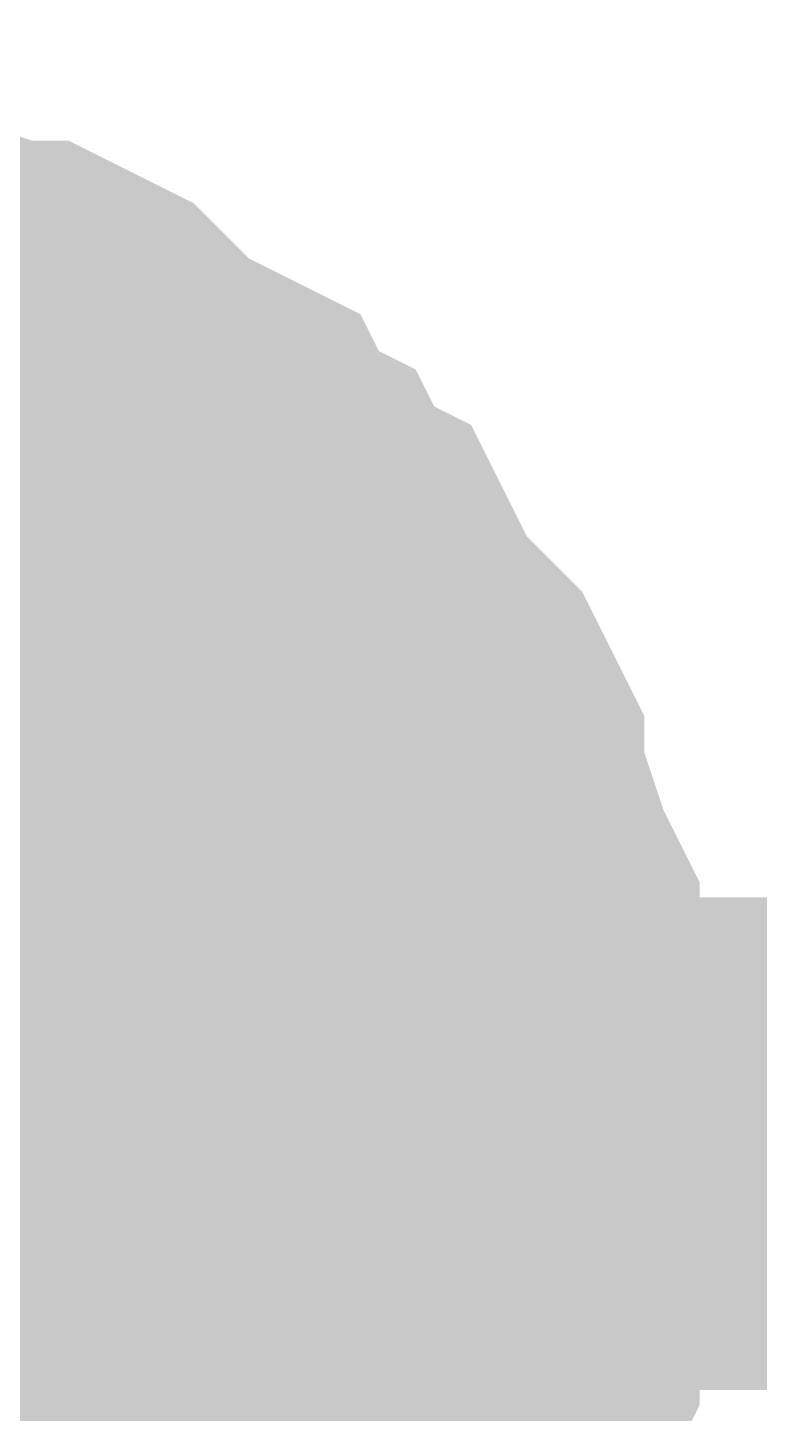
# Model space of a CAD drawing. Header units: inches. Extents: x 0 to 432, y 0 to 280.
# Drawn here: x 274.557 to 275.003, y 149.688 to 150.531 of the extents above; entities that cross this region are included whole.
import ezdxf

# ---------------------------------------------------------------- set-up
doc = ezdxf.new("R2010")
doc.units = ezdxf.units.IN
doc.layers.add('Sheet', color=255, linetype='Continuous')

msp = doc.modelspace()

# ---------------------------------------------------------------- linework, layer by layer
at = {"layer": 'Sheet'}
for points in [[(274.32238, 182.86775, 0.29972, 0.29972, 0), (274.32238, 185.40571, 0.29972, 0.29972, 0), (279.40991, 185.40571, 0.29972, 0.29972, 0), (279.40991, 149.85183, 0.29972, 0.29972, 0), (274.32238, 149.85183, 0.29972, 0.29972, 0)], [(274.40099, 150.34595, 0.29972, 0.29972, 0), (274.42346, 150.34595, 0.29972, 0.29972, 0), (274.44592, 150.34595, 0.29972, 0.29972, 0), (274.46838, 150.33472, 0.29972, 0.29972, 0), (274.50207, 150.32349, 0.29972, 0.29972, 0), (274.52453, 150.31226, 0.29972, 0.29972, 0), (274.54699, 150.31226, 0.29972, 0.29972, 0), (274.56945, 150.30103, 0.29972, 0.29972, 0), (274.58069, 150.2898, 0.29972, 0.29972, 0), (274.60315, 150.26734, 0.29972, 0.29972, 0), (274.62561, 150.25611, 0.29972, 0.29972, 0), (274.64807, 150.24488, 0.29972, 0.29972, 0), (274.6593, 150.22242, 0.29972, 0.29972, 0), (274.68176, 150.21119, 0.29972, 0.29972, 0), (274.69299, 150.18873, 0.29972, 0.29972, 0), (274.71545, 150.1775, 0.29972, 0.29972, 0), (274.72669, 150.15504, 0.29972, 0.29972, 0), (274.73792, 150.13258, 0.29972, 0.29972, 0), (274.76038, 150.11012, 0.29972, 0.29972, 0), (274.77161, 150.09889, 0.29972, 0.29972, 0), (274.78284, 150.07643, 0.29972, 0.29972, 0), (274.78284, 150.05397, 0.29972, 0.29972, 0), (274.79407, 150.03151, 0.29972, 0.29972, 0), (274.8053, 149.99782, 0.29972, 0.29972, 0), (274.81653, 149.97536, 0.29972, 0.29972, 0), (274.81653, 149.9529, 0.29972, 0.29972, 0), (274.81653, 149.93044, 0.29972, 0.29972, 0), (274.82776, 149.90798, 0.29972, 0.29972, 0), (274.82776, 149.87429, 0.29972, 0.29972, 0), (274.82776, 149.85183, 0.29972, 0.29972, 0)], [(274.40099, 150.34595, 0.29972, 0.29972, 0), (274.42346, 150.34595, 0.29972, 0.29972, 0), (274.44592, 150.34595, 0.29972, 0.29972, 0), (274.46838, 150.33472, 0.29972, 0.29972, 0), (274.50207, 150.32349, 0.29972, 0.29972, 0), (274.52453, 150.31226, 0.29972, 0.29972, 0), (274.54699, 150.31226, 0.29972, 0.29972, 0), (274.56945, 150.30103, 0.29972, 0.29972, 0), (274.58069, 150.2898, 0.29972, 0.29972, 0), (274.60315, 150.26734, 0.29972, 0.29972, 0), (274.62561, 150.25611, 0.29972, 0.29972, 0), (274.64807, 150.24488, 0.29972, 0.29972, 0), (274.6593, 150.22242, 0.29972, 0.29972, 0), (274.68176, 150.21119, 0.29972, 0.29972, 0), (274.69299, 150.18873, 0.29972, 0.29972, 0), (274.71545, 150.1775, 0.29972, 0.29972, 0), (274.72669, 150.15504, 0.29972, 0.29972, 0), (274.73792, 150.13258, 0.29972, 0.29972, 0), (274.76038, 150.11012, 0.29972, 0.29972, 0), (274.77161, 150.09889, 0.29972, 0.29972, 0), (274.78284, 150.07643, 0.29972, 0.29972, 0), (274.78284, 150.05397, 0.29972, 0.29972, 0), (274.79407, 150.03151, 0.29972, 0.29972, 0), (274.8053, 149.99782, 0.29972, 0.29972, 0), (274.81653, 149.97536, 0.29972, 0.29972, 0), (274.81653, 149.9529, 0.29972, 0.29972, 0), (274.81653, 149.93044, 0.29972, 0.29972, 0), (274.82776, 149.90798, 0.29972, 0.29972, 0), (274.82776, 149.87429, 0.29972, 0.29972, 0), (274.82776, 149.85183, 0.29972, 0.29972, 0)], [(274.40099, 150.34595, 0.29972, 0.29972, 0), (274.42346, 150.34595, 0.29972, 0.29972, 0), (274.44592, 150.34595, 0.29972, 0.29972, 0), (274.46838, 150.33472, 0.29972, 0.29972, 0), (274.50207, 150.32349, 0.29972, 0.29972, 0), (274.52453, 150.31226, 0.29972, 0.29972, 0), (274.54699, 150.31226, 0.29972, 0.29972, 0), (274.56945, 150.30103, 0.29972, 0.29972, 0), (274.58069, 150.2898, 0.29972, 0.29972, 0), (274.60315, 150.26734, 0.29972, 0.29972, 0), (274.62561, 150.25611, 0.29972, 0.29972, 0), (274.64807, 150.24488, 0.29972, 0.29972, 0), (274.6593, 150.22242, 0.29972, 0.29972, 0), (274.68176, 150.21119, 0.29972, 0.29972, 0), (274.69299, 150.18873, 0.29972, 0.29972, 0), (274.71545, 150.1775, 0.29972, 0.29972, 0), (274.72669, 150.15504, 0.29972, 0.29972, 0), (274.73792, 150.13258, 0.29972, 0.29972, 0), (274.76038, 150.11012, 0.29972, 0.29972, 0), (274.77161, 150.09889, 0.29972, 0.29972, 0), (274.78284, 150.07643, 0.29972, 0.29972, 0), (274.78284, 150.05397, 0.29972, 0.29972, 0), (274.79407, 150.03151, 0.29972, 0.29972, 0), (274.8053, 149.99782, 0.29972, 0.29972, 0), (274.81653, 149.97536, 0.29972, 0.29972, 0), (274.81653, 149.9529, 0.29972, 0.29972, 0), (274.81653, 149.93044, 0.29972, 0.29972, 0), (274.82776, 149.90798, 0.29972, 0.29972, 0), (274.82776, 149.87429, 0.29972, 0.29972, 0), (274.82776, 149.85183, 0.29972, 0.29972, 0)], [(274.40099, 150.34595, 0.29972, 0.29972, 0), (274.42346, 150.34595, 0.29972, 0.29972, 0), (274.44592, 150.34595, 0.29972, 0.29972, 0), (274.46838, 150.33472, 0.29972, 0.29972, 0), (274.50207, 150.32349, 0.29972, 0.29972, 0), (274.52453, 150.31226, 0.29972, 0.29972, 0), (274.54699, 150.31226, 0.29972, 0.29972, 0), (274.56945, 150.30103, 0.29972, 0.29972, 0), (274.58069, 150.2898, 0.29972, 0.29972, 0), (274.60315, 150.26734, 0.29972, 0.29972, 0), (274.62561, 150.25611, 0.29972, 0.29972, 0), (274.64807, 150.24488, 0.29972, 0.29972, 0), (274.6593, 150.22242, 0.29972, 0.29972, 0), (274.68176, 150.21119, 0.29972, 0.29972, 0), (274.69299, 150.18873, 0.29972, 0.29972, 0), (274.71545, 150.1775, 0.29972, 0.29972, 0), (274.72669, 150.15504, 0.29972, 0.29972, 0), (274.73792, 150.13258, 0.29972, 0.29972, 0), (274.76038, 150.11012, 0.29972, 0.29972, 0), (274.77161, 150.09889, 0.29972, 0.29972, 0), (274.78284, 150.07643, 0.29972, 0.29972, 0), (274.78284, 150.05397, 0.29972, 0.29972, 0), (274.79407, 150.03151, 0.29972, 0.29972, 0), (274.8053, 149.99782, 0.29972, 0.29972, 0), (274.81653, 149.97536, 0.29972, 0.29972, 0), (274.81653, 149.9529, 0.29972, 0.29972, 0), (274.81653, 149.93044, 0.29972, 0.29972, 0), (274.82776, 149.90798, 0.29972, 0.29972, 0), (274.82776, 149.87429, 0.29972, 0.29972, 0), (274.82776, 149.85183, 0.29972, 0.29972, 0)], [(274.40099, 150.34595, 0.29972, 0.29972, 0), (274.42346, 150.34595, 0.29972, 0.29972, 0), (274.44592, 150.34595, 0.29972, 0.29972, 0), (274.46838, 150.33472, 0.29972, 0.29972, 0), (274.50207, 150.32349, 0.29972, 0.29972, 0), (274.52453, 150.31226, 0.29972, 0.29972, 0), (274.54699, 150.31226, 0.29972, 0.29972, 0), (274.56945, 150.30103, 0.29972, 0.29972, 0), (274.58069, 150.2898, 0.29972, 0.29972, 0), (274.60315, 150.26734, 0.29972, 0.29972, 0), (274.62561, 150.25611, 0.29972, 0.29972, 0), (274.64807, 150.24488, 0.29972, 0.29972, 0), (274.6593, 150.22242, 0.29972, 0.29972, 0), (274.68176, 150.21119, 0.29972, 0.29972, 0), (274.69299, 150.18873, 0.29972, 0.29972, 0), (274.71545, 150.1775, 0.29972, 0.29972, 0), (274.72669, 150.15504, 0.29972, 0.29972, 0), (274.73792, 150.13258, 0.29972, 0.29972, 0), (274.76038, 150.11012, 0.29972, 0.29972, 0), (274.77161, 150.09889, 0.29972, 0.29972, 0), (274.78284, 150.07643, 0.29972, 0.29972, 0), (274.78284, 150.05397, 0.29972, 0.29972, 0), (274.79407, 150.03151, 0.29972, 0.29972, 0), (274.8053, 149.99782, 0.29972, 0.29972, 0), (274.81653, 149.97536, 0.29972, 0.29972, 0), (274.81653, 149.9529, 0.29972, 0.29972, 0), (274.81653, 149.93044, 0.29972, 0.29972, 0), (274.82776, 149.90798, 0.29972, 0.29972, 0), (274.82776, 149.87429, 0.29972, 0.29972, 0), (274.82776, 149.85183, 0.29972, 0.29972, 0)], [(274.40099, 150.34595, 0.29972, 0.29972, 0), (274.42346, 150.34595, 0.29972, 0.29972, 0), (274.44592, 150.34595, 0.29972, 0.29972, 0), (274.46838, 150.33472, 0.29972, 0.29972, 0), (274.50207, 150.32349, 0.29972, 0.29972, 0), (274.52453, 150.31226, 0.29972, 0.29972, 0), (274.54699, 150.31226, 0.29972, 0.29972, 0), (274.56945, 150.30103, 0.29972, 0.29972, 0), (274.58069, 150.2898, 0.29972, 0.29972, 0), (274.60315, 150.26734, 0.29972, 0.29972, 0), (274.62561, 150.25611, 0.29972, 0.29972, 0), (274.64807, 150.24488, 0.29972, 0.29972, 0), (274.6593, 150.22242, 0.29972, 0.29972, 0), (274.68176, 150.21119, 0.29972, 0.29972, 0), (274.69299, 150.18873, 0.29972, 0.29972, 0), (274.71545, 150.1775, 0.29972, 0.29972, 0), (274.72669, 150.15504, 0.29972, 0.29972, 0), (274.73792, 150.13258, 0.29972, 0.29972, 0), (274.76038, 150.11012, 0.29972, 0.29972, 0), (274.77161, 150.09889, 0.29972, 0.29972, 0), (274.78284, 150.07643, 0.29972, 0.29972, 0), (274.78284, 150.05397, 0.29972, 0.29972, 0), (274.79407, 150.03151, 0.29972, 0.29972, 0), (274.8053, 149.99782, 0.29972, 0.29972, 0), (274.81653, 149.97536, 0.29972, 0.29972, 0), (274.81653, 149.9529, 0.29972, 0.29972, 0), (274.81653, 149.93044, 0.29972, 0.29972, 0), (274.82776, 149.90798, 0.29972, 0.29972, 0), (274.82776, 149.87429, 0.29972, 0.29972, 0), (274.82776, 149.85183, 0.29972, 0.29972, 0)], [(274.40099, 150.34595, 0.29972, 0.29972, 0), (274.42346, 150.34595, 0.29972, 0.29972, 0), (274.44592, 150.34595, 0.29972, 0.29972, 0), (274.46838, 150.33472, 0.29972, 0.29972, 0), (274.50207, 150.32349, 0.29972, 0.29972, 0), (274.52453, 150.31226, 0.29972, 0.29972, 0), (274.54699, 150.31226, 0.29972, 0.29972, 0), (274.56945, 150.30103, 0.29972, 0.29972, 0), (274.58069, 150.2898, 0.29972, 0.29972, 0), (274.60315, 150.26734, 0.29972, 0.29972, 0), (274.62561, 150.25611, 0.29972, 0.29972, 0), (274.64807, 150.24488, 0.29972, 0.29972, 0), (274.6593, 150.22242, 0.29972, 0.29972, 0), (274.68176, 150.21119, 0.29972, 0.29972, 0), (274.69299, 150.18873, 0.29972, 0.29972, 0), (274.71545, 150.1775, 0.29972, 0.29972, 0), (274.72669, 150.15504, 0.29972, 0.29972, 0), (274.73792, 150.13258, 0.29972, 0.29972, 0), (274.76038, 150.11012, 0.29972, 0.29972, 0), (274.77161, 150.09889, 0.29972, 0.29972, 0), (274.78284, 150.07643, 0.29972, 0.29972, 0), (274.78284, 150.05397, 0.29972, 0.29972, 0), (274.79407, 150.03151, 0.29972, 0.29972, 0), (274.8053, 149.99782, 0.29972, 0.29972, 0), (274.81653, 149.97536, 0.29972, 0.29972, 0), (274.81653, 149.9529, 0.29972, 0.29972, 0), (274.81653, 149.93044, 0.29972, 0.29972, 0), (274.82776, 149.90798, 0.29972, 0.29972, 0), (274.82776, 149.87429, 0.29972, 0.29972, 0), (274.82776, 149.85183, 0.29972, 0.29972, 0)], [(274.50207, 150.32349, 0.09906, 0.09906, 0), (274.52453, 150.31226, 0.09906, 0.09906, 0), (274.54699, 150.31226, 0.09906, 0.09906, 0), (274.56945, 150.30103, 0.09906, 0.09906, 0), (274.58069, 150.2898, 0.09906, 0.09906, 0), (274.60315, 150.26734, 0.09906, 0.09906, 0), (274.62561, 150.25611, 0.09906, 0.09906, 0), (274.64807, 150.24488, 0.09906, 0.09906, 0), (274.6593, 150.22242, 0.09906, 0.09906, 0), (274.68176, 150.21119, 0.09906, 0.09906, 0), (274.69299, 150.18873, 0.09906, 0.09906, 0), (274.71545, 150.1775, 0.09906, 0.09906, 0), (274.72669, 150.15504, 0.09906, 0.09906, 0), (274.73792, 150.13258, 0.09906, 0.09906, 0), (274.76038, 150.11012, 0.09906, 0.09906, 0), (274.77161, 150.09889, 0.09906, 0.09906, 0), (274.78284, 150.07643, 0.09906, 0.09906, 0), (274.78284, 150.05397, 0.09906, 0.09906, 0), (274.79407, 150.03151, 0.09906, 0.09906, 0), (274.8053, 149.99782, 0.09906, 0.09906, 0), (274.81653, 149.97536, 0.09906, 0.09906, 0), (274.81653, 149.9529, 0.09906, 0.09906, 0), (274.81653, 149.93044, 0.09906, 0.09906, 0), (274.82776, 149.90798, 0.09906, 0.09906, 0), (274.82776, 149.87429, 0.09906, 0.09906, 0), (274.82776, 149.85183, 0.09906, 0.09906, 0)], [(274.50207, 150.32349, 0.09906, 0.09906, 0), (274.52453, 150.31226, 0.09906, 0.09906, 0), (274.54699, 150.31226, 0.09906, 0.09906, 0), (274.56945, 150.30103, 0.09906, 0.09906, 0), (274.58069, 150.2898, 0.09906, 0.09906, 0), (274.60315, 150.26734, 0.09906, 0.09906, 0), (274.62561, 150.25611, 0.09906, 0.09906, 0), (274.64807, 150.24488, 0.09906, 0.09906, 0), (274.6593, 150.22242, 0.09906, 0.09906, 0), (274.68176, 150.21119, 0.09906, 0.09906, 0), (274.69299, 150.18873, 0.09906, 0.09906, 0), (274.71545, 150.1775, 0.09906, 0.09906, 0), (274.72669, 150.15504, 0.09906, 0.09906, 0), (274.73792, 150.13258, 0.09906, 0.09906, 0), (274.76038, 150.11012, 0.09906, 0.09906, 0), (274.77161, 150.09889, 0.09906, 0.09906, 0), (274.78284, 150.07643, 0.09906, 0.09906, 0), (274.78284, 150.05397, 0.09906, 0.09906, 0), (274.79407, 150.03151, 0.09906, 0.09906, 0), (274.8053, 149.99782, 0.09906, 0.09906, 0), (274.81653, 149.97536, 0.09906, 0.09906, 0), (274.81653, 149.9529, 0.09906, 0.09906, 0), (274.81653, 149.93044, 0.09906, 0.09906, 0), (274.82776, 149.90798, 0.09906, 0.09906, 0), (274.82776, 149.87429, 0.09906, 0.09906, 0), (274.82776, 149.85183, 0.09906, 0.09906, 0)], [(274.50207, 150.32349, 0.09906, 0.09906, 0), (274.52453, 150.31226, 0.09906, 0.09906, 0), (274.54699, 150.31226, 0.09906, 0.09906, 0), (274.56945, 150.30103, 0.09906, 0.09906, 0), (274.58069, 150.2898, 0.09906, 0.09906, 0), (274.60315, 150.26734, 0.09906, 0.09906, 0), (274.62561, 150.25611, 0.09906, 0.09906, 0), (274.64807, 150.24488, 0.09906, 0.09906, 0), (274.6593, 150.22242, 0.09906, 0.09906, 0), (274.68176, 150.21119, 0.09906, 0.09906, 0), (274.69299, 150.18873, 0.09906, 0.09906, 0), (274.71545, 150.1775, 0.09906, 0.09906, 0), (274.72669, 150.15504, 0.09906, 0.09906, 0), (274.73792, 150.13258, 0.09906, 0.09906, 0), (274.76038, 150.11012, 0.09906, 0.09906, 0), (274.77161, 150.09889, 0.09906, 0.09906, 0), (274.78284, 150.07643, 0.09906, 0.09906, 0), (274.78284, 150.05397, 0.09906, 0.09906, 0), (274.79407, 150.03151, 0.09906, 0.09906, 0), (274.8053, 149.99782, 0.09906, 0.09906, 0), (274.81653, 149.97536, 0.09906, 0.09906, 0), (274.81653, 149.9529, 0.09906, 0.09906, 0), (274.81653, 149.93044, 0.09906, 0.09906, 0), (274.82776, 149.90798, 0.09906, 0.09906, 0), (274.82776, 149.87429, 0.09906, 0.09906, 0), (274.82776, 149.85183, 0.09906, 0.09906, 0)], [(274.50207, 150.32349, 0.09906, 0.09906, 0), (274.52453, 150.31226, 0.09906, 0.09906, 0), (274.54699, 150.31226, 0.09906, 0.09906, 0), (274.56945, 150.30103, 0.09906, 0.09906, 0), (274.58069, 150.2898, 0.09906, 0.09906, 0), (274.60315, 150.26734, 0.09906, 0.09906, 0), (274.62561, 150.25611, 0.09906, 0.09906, 0), (274.64807, 150.24488, 0.09906, 0.09906, 0), (274.6593, 150.22242, 0.09906, 0.09906, 0), (274.68176, 150.21119, 0.09906, 0.09906, 0), (274.69299, 150.18873, 0.09906, 0.09906, 0), (274.71545, 150.1775, 0.09906, 0.09906, 0), (274.72669, 150.15504, 0.09906, 0.09906, 0), (274.73792, 150.13258, 0.09906, 0.09906, 0), (274.76038, 150.11012, 0.09906, 0.09906, 0), (274.77161, 150.09889, 0.09906, 0.09906, 0), (274.78284, 150.07643, 0.09906, 0.09906, 0), (274.78284, 150.05397, 0.09906, 0.09906, 0), (274.79407, 150.03151, 0.09906, 0.09906, 0), (274.8053, 149.99782, 0.09906, 0.09906, 0), (274.81653, 149.97536, 0.09906, 0.09906, 0), (274.81653, 149.9529, 0.09906, 0.09906, 0), (274.81653, 149.93044, 0.09906, 0.09906, 0), (274.82776, 149.90798, 0.09906, 0.09906, 0), (274.82776, 149.87429, 0.09906, 0.09906, 0), (274.82776, 149.85183, 0.09906, 0.09906, 0)], [(274.50207, 150.32349, 0.09906, 0.09906, 0), (274.52453, 150.31226, 0.09906, 0.09906, 0), (274.54699, 150.31226, 0.09906, 0.09906, 0), (274.56945, 150.30103, 0.09906, 0.09906, 0), (274.58069, 150.2898, 0.09906, 0.09906, 0), (274.60315, 150.26734, 0.09906, 0.09906, 0), (274.62561, 150.25611, 0.09906, 0.09906, 0), (274.64807, 150.24488, 0.09906, 0.09906, 0), (274.6593, 150.22242, 0.09906, 0.09906, 0), (274.68176, 150.21119, 0.09906, 0.09906, 0), (274.69299, 150.18873, 0.09906, 0.09906, 0), (274.71545, 150.1775, 0.09906, 0.09906, 0), (274.72669, 150.15504, 0.09906, 0.09906, 0), (274.73792, 150.13258, 0.09906, 0.09906, 0), (274.76038, 150.11012, 0.09906, 0.09906, 0), (274.77161, 150.09889, 0.09906, 0.09906, 0), (274.78284, 150.07643, 0.09906, 0.09906, 0), (274.78284, 150.05397, 0.09906, 0.09906, 0), (274.79407, 150.03151, 0.09906, 0.09906, 0), (274.8053, 149.99782, 0.09906, 0.09906, 0), (274.81653, 149.97536, 0.09906, 0.09906, 0), (274.81653, 149.9529, 0.09906, 0.09906, 0), (274.81653, 149.93044, 0.09906, 0.09906, 0), (274.82776, 149.90798, 0.09906, 0.09906, 0), (274.82776, 149.87429, 0.09906, 0.09906, 0), (274.82776, 149.85183, 0.09906, 0.09906, 0)], [(274.50207, 150.32349, 0.09906, 0.09906, 0), (274.52453, 150.31226, 0.09906, 0.09906, 0), (274.54699, 150.31226, 0.09906, 0.09906, 0), (274.56945, 150.30103, 0.09906, 0.09906, 0), (274.58069, 150.2898, 0.09906, 0.09906, 0), (274.60315, 150.26734, 0.09906, 0.09906, 0), (274.62561, 150.25611, 0.09906, 0.09906, 0), (274.64807, 150.24488, 0.09906, 0.09906, 0), (274.6593, 150.22242, 0.09906, 0.09906, 0), (274.68176, 150.21119, 0.09906, 0.09906, 0), (274.69299, 150.18873, 0.09906, 0.09906, 0), (274.71545, 150.1775, 0.09906, 0.09906, 0), (274.72669, 150.15504, 0.09906, 0.09906, 0), (274.73792, 150.13258, 0.09906, 0.09906, 0), (274.76038, 150.11012, 0.09906, 0.09906, 0), (274.77161, 150.09889, 0.09906, 0.09906, 0), (274.78284, 150.07643, 0.09906, 0.09906, 0), (274.78284, 150.05397, 0.09906, 0.09906, 0), (274.79407, 150.03151, 0.09906, 0.09906, 0), (274.8053, 149.99782, 0.09906, 0.09906, 0), (274.81653, 149.97536, 0.09906, 0.09906, 0), (274.81653, 149.9529, 0.09906, 0.09906, 0), (274.81653, 149.93044, 0.09906, 0.09906, 0), (274.82776, 149.90798, 0.09906, 0.09906, 0), (274.82776, 149.87429, 0.09906, 0.09906, 0), (274.82776, 149.85183, 0.09906, 0.09906, 0)], [(274.50207, 150.32349, 0.09906, 0.09906, 0), (274.52453, 150.31226, 0.09906, 0.09906, 0), (274.54699, 150.31226, 0.09906, 0.09906, 0), (274.56945, 150.30103, 0.09906, 0.09906, 0), (274.58069, 150.2898, 0.09906, 0.09906, 0), (274.60315, 150.26734, 0.09906, 0.09906, 0), (274.62561, 150.25611, 0.09906, 0.09906, 0), (274.64807, 150.24488, 0.09906, 0.09906, 0), (274.6593, 150.22242, 0.09906, 0.09906, 0), (274.68176, 150.21119, 0.09906, 0.09906, 0), (274.69299, 150.18873, 0.09906, 0.09906, 0), (274.71545, 150.1775, 0.09906, 0.09906, 0), (274.72669, 150.15504, 0.09906, 0.09906, 0), (274.73792, 150.13258, 0.09906, 0.09906, 0), (274.76038, 150.11012, 0.09906, 0.09906, 0), (274.77161, 150.09889, 0.09906, 0.09906, 0), (274.78284, 150.07643, 0.09906, 0.09906, 0), (274.78284, 150.05397, 0.09906, 0.09906, 0), (274.79407, 150.03151, 0.09906, 0.09906, 0), (274.8053, 149.99782, 0.09906, 0.09906, 0), (274.81653, 149.97536, 0.09906, 0.09906, 0), (274.81653, 149.9529, 0.09906, 0.09906, 0), (274.81653, 149.93044, 0.09906, 0.09906, 0), (274.82776, 149.90798, 0.09906, 0.09906, 0), (274.82776, 149.87429, 0.09906, 0.09906, 0), (274.82776, 149.85183, 0.09906, 0.09906, 0)], [(274.82776, 149.85183, 0.29972, 0.29972, 0), (274.82776, 149.82937, 0.29972, 0.29972, 0), (274.82776, 149.79568, 0.29972, 0.29972, 0), (274.81653, 149.77322, 0.29972, 0.29972, 0), (274.81653, 149.75076, 0.29972, 0.29972, 0), (274.81653, 149.7283, 0.29972, 0.29972, 0), (274.8053, 149.70584, 0.29972, 0.29972, 0), (274.79407, 149.67215, 0.29972, 0.29972, 0), (274.78284, 149.64969, 0.29972, 0.29972, 0), (274.78284, 149.62723, 0.29972, 0.29972, 0), (274.77161, 149.60477, 0.29972, 0.29972, 0), (274.76038, 149.59355, 0.29972, 0.29972, 0), (274.73792, 149.57109, 0.29972, 0.29972, 0), (274.72669, 149.54863, 0.29972, 0.29972, 0), (274.71545, 149.52617, 0.29972, 0.29972, 0)], [(274.82776, 149.85183, 0.29972, 0.29972, 0), (274.82776, 149.82937, 0.29972, 0.29972, 0), (274.82776, 149.79568, 0.29972, 0.29972, 0), (274.81653, 149.77322, 0.29972, 0.29972, 0), (274.81653, 149.75076, 0.29972, 0.29972, 0), (274.81653, 149.7283, 0.29972, 0.29972, 0), (274.8053, 149.70584, 0.29972, 0.29972, 0), (274.79407, 149.67215, 0.29972, 0.29972, 0), (274.78284, 149.64969, 0.29972, 0.29972, 0), (274.78284, 149.62723, 0.29972, 0.29972, 0), (274.77161, 149.60477, 0.29972, 0.29972, 0), (274.76038, 149.59355, 0.29972, 0.29972, 0), (274.73792, 149.57109, 0.29972, 0.29972, 0), (274.72669, 149.54863, 0.29972, 0.29972, 0), (274.71545, 149.52617, 0.29972, 0.29972, 0)], [(274.82776, 149.85183, 0.29972, 0.29972, 0), (274.82776, 149.82937, 0.29972, 0.29972, 0), (274.82776, 149.79568, 0.29972, 0.29972, 0), (274.81653, 149.77322, 0.29972, 0.29972, 0), (274.81653, 149.75076, 0.29972, 0.29972, 0), (274.81653, 149.7283, 0.29972, 0.29972, 0), (274.8053, 149.70584, 0.29972, 0.29972, 0), (274.79407, 149.67215, 0.29972, 0.29972, 0), (274.78284, 149.64969, 0.29972, 0.29972, 0), (274.78284, 149.62723, 0.29972, 0.29972, 0), (274.77161, 149.60477, 0.29972, 0.29972, 0), (274.76038, 149.59355, 0.29972, 0.29972, 0), (274.73792, 149.57109, 0.29972, 0.29972, 0), (274.72669, 149.54863, 0.29972, 0.29972, 0), (274.71545, 149.52617, 0.29972, 0.29972, 0)], [(274.82776, 149.85183, 0.29972, 0.29972, 0), (274.82776, 149.82937, 0.29972, 0.29972, 0), (274.82776, 149.79568, 0.29972, 0.29972, 0), (274.81653, 149.77322, 0.29972, 0.29972, 0), (274.81653, 149.75076, 0.29972, 0.29972, 0), (274.81653, 149.7283, 0.29972, 0.29972, 0), (274.8053, 149.70584, 0.29972, 0.29972, 0), (274.79407, 149.67215, 0.29972, 0.29972, 0), (274.78284, 149.64969, 0.29972, 0.29972, 0), (274.78284, 149.62723, 0.29972, 0.29972, 0), (274.77161, 149.60477, 0.29972, 0.29972, 0), (274.76038, 149.59355, 0.29972, 0.29972, 0), (274.73792, 149.57109, 0.29972, 0.29972, 0), (274.72669, 149.54863, 0.29972, 0.29972, 0), (274.71545, 149.52617, 0.29972, 0.29972, 0)], [(274.82776, 149.85183, 0.29972, 0.29972, 0), (274.82776, 149.82937, 0.29972, 0.29972, 0), (274.82776, 149.79568, 0.29972, 0.29972, 0), (274.81653, 149.77322, 0.29972, 0.29972, 0), (274.81653, 149.75076, 0.29972, 0.29972, 0), (274.81653, 149.7283, 0.29972, 0.29972, 0), (274.8053, 149.70584, 0.29972, 0.29972, 0), (274.79407, 149.67215, 0.29972, 0.29972, 0), (274.78284, 149.64969, 0.29972, 0.29972, 0), (274.78284, 149.62723, 0.29972, 0.29972, 0), (274.77161, 149.60477, 0.29972, 0.29972, 0), (274.76038, 149.59355, 0.29972, 0.29972, 0), (274.73792, 149.57109, 0.29972, 0.29972, 0), (274.72669, 149.54863, 0.29972, 0.29972, 0), (274.71545, 149.52617, 0.29972, 0.29972, 0)], [(274.82776, 149.85183, 0.29972, 0.29972, 0), (274.82776, 149.82937, 0.29972, 0.29972, 0), (274.82776, 149.79568, 0.29972, 0.29972, 0), (274.81653, 149.77322, 0.29972, 0.29972, 0), (274.81653, 149.75076, 0.29972, 0.29972, 0), (274.81653, 149.7283, 0.29972, 0.29972, 0), (274.8053, 149.70584, 0.29972, 0.29972, 0), (274.79407, 149.67215, 0.29972, 0.29972, 0), (274.78284, 149.64969, 0.29972, 0.29972, 0), (274.78284, 149.62723, 0.29972, 0.29972, 0), (274.77161, 149.60477, 0.29972, 0.29972, 0), (274.76038, 149.59355, 0.29972, 0.29972, 0), (274.73792, 149.57109, 0.29972, 0.29972, 0), (274.72669, 149.54863, 0.29972, 0.29972, 0), (274.71545, 149.52617, 0.29972, 0.29972, 0)], [(274.82776, 149.85183, 0.29972, 0.29972, 0), (274.82776, 149.82937, 0.29972, 0.29972, 0), (274.82776, 149.79568, 0.29972, 0.29972, 0), (274.81653, 149.77322, 0.29972, 0.29972, 0), (274.81653, 149.75076, 0.29972, 0.29972, 0), (274.81653, 149.7283, 0.29972, 0.29972, 0), (274.8053, 149.70584, 0.29972, 0.29972, 0), (274.79407, 149.67215, 0.29972, 0.29972, 0), (274.78284, 149.64969, 0.29972, 0.29972, 0), (274.78284, 149.62723, 0.29972, 0.29972, 0), (274.77161, 149.60477, 0.29972, 0.29972, 0), (274.76038, 149.59355, 0.29972, 0.29972, 0), (274.73792, 149.57109, 0.29972, 0.29972, 0), (274.72669, 149.54863, 0.29972, 0.29972, 0), (274.71545, 149.52617, 0.29972, 0.29972, 0)], [(274.82776, 149.85183, 0.29972, 0.29972, 0), (274.82776, 149.85183, 0.29972, 0.29972, 0), (274.82776, 149.85183, 0.29972, 0.29972, 0), (274.82776, 149.85183, 0.29972, 0.29972, 0), (274.82776, 149.85183, 0.29972, 0.29972, 0), (274.82776, 149.85183, 0.29972, 0.29972, 0), (274.82776, 149.85183, 0.29972, 0.29972, 0), (274.82776, 149.85183, 0.29972, 0.29972, 0), (274.82776, 149.85183, 0.29972, 0.29972, 0), (274.82776, 149.85183, 0.29972, 0.29972, 0), (274.82776, 149.85183, 0.29972, 0.29972, 0), (274.82776, 149.85183, 0.29972, 0.29972, 0), (274.82776, 149.85183, 0.29972, 0.29972, 0), (274.82776, 149.85183, 0.29972, 0.29972, 0), (274.82776, 149.85183, 0.29972, 0.29972, 0), (274.82776, 149.85183, 0.29972, 0.29972, 0), (274.82776, 149.85183, 0.29972, 0.29972, 0), (274.82776, 149.85183, 0.29972, 0.29972, 0), (274.82776, 149.85183, 0.29972, 0.29972, 0), (274.82776, 149.85183, 0.29972, 0.29972, 0), (274.82776, 149.85183, 0.29972, 0.29972, 0), (274.82776, 149.85183, 0.29972, 0.29972, 0), (274.82776, 149.85183, 0.29972, 0.29972, 0), (274.82776, 149.85183, 0.29972, 0.29972, 0), (274.82776, 149.85183, 0.29972, 0.29972, 0), (274.82776, 149.85183, 0.29972, 0.29972, 0), (274.82776, 149.85183, 0.29972, 0.29972, 0), (274.82776, 149.85183, 0.29972, 0.29972, 0), (274.82776, 149.85183, 0.29972, 0.29972, 0), (274.82776, 149.85183, 0.29972, 0.29972, 0), (274.82776, 149.85183, 0.29972, 0.29972, 0), (274.82776, 149.85183, 0.29972, 0.29972, 0), (274.82776, 149.85183, 0.29972, 0.29972, 0)], [(274.82776, 149.85183, 0.29972, 0.29972, 0), (274.82776, 149.85183, 0.29972, 0.29972, 0)], [(274.82776, 149.85183, 0.29972, 0.29972, 0), (274.82776, 149.85183, 0.29972, 0.29972, 0), (274.82776, 149.85183, 0.29972, 0.29972, 0), (274.82776, 149.85183, 0.29972, 0.29972, 0), (274.82776, 149.85183, 0.29972, 0.29972, 0), (274.82776, 149.85183, 0.29972, 0.29972, 0), (274.82776, 149.85183, 0.29972, 0.29972, 0), (274.82776, 149.85183, 0.29972, 0.29972, 0), (274.82776, 149.85183, 0.29972, 0.29972, 0), (274.82776, 149.85183, 0.29972, 0.29972, 0), (274.82776, 149.85183, 0.29972, 0.29972, 0), (274.82776, 149.85183, 0.29972, 0.29972, 0), (274.82776, 149.85183, 0.29972, 0.29972, 0), (274.82776, 149.85183, 0.29972, 0.29972, 0), (274.82776, 149.85183, 0.29972, 0.29972, 0), (274.82776, 149.85183, 0.29972, 0.29972, 0), (274.82776, 149.85183, 0.29972, 0.29972, 0), (274.82776, 149.85183, 0.29972, 0.29972, 0), (274.82776, 149.85183, 0.29972, 0.29972, 0), (274.82776, 149.85183, 0.29972, 0.29972, 0), (274.82776, 149.85183, 0.29972, 0.29972, 0), (274.82776, 149.85183, 0.29972, 0.29972, 0), (274.82776, 149.85183, 0.29972, 0.29972, 0), (274.82776, 149.85183, 0.29972, 0.29972, 0), (274.82776, 149.85183, 0.29972, 0.29972, 0), (274.82776, 149.85183, 0.29972, 0.29972, 0), (274.82776, 149.85183, 0.29972, 0.29972, 0), (274.82776, 149.85183, 0.29972, 0.29972, 0), (274.82776, 149.85183, 0.29972, 0.29972, 0), (274.82776, 149.85183, 0.29972, 0.29972, 0), (274.82776, 149.85183, 0.29972, 0.29972, 0), (274.82776, 149.85183, 0.29972, 0.29972, 0), (274.82776, 149.85183, 0.29972, 0.29972, 0)], [(274.82776, 149.85183, 0.29972, 0.29972, 0), (274.82776, 149.85183, 0.29972, 0.29972, 0)], [(274.82776, 149.85183, 0.29972, 0.29972, 0), (274.82776, 149.85183, 0.29972, 0.29972, 0), (274.82776, 149.85183, 0.29972, 0.29972, 0), (274.82776, 149.85183, 0.29972, 0.29972, 0), (274.82776, 149.85183, 0.29972, 0.29972, 0), (274.82776, 149.85183, 0.29972, 0.29972, 0), (274.82776, 149.85183, 0.29972, 0.29972, 0), (274.82776, 149.85183, 0.29972, 0.29972, 0), (274.82776, 149.85183, 0.29972, 0.29972, 0), (274.82776, 149.85183, 0.29972, 0.29972, 0), (274.82776, 149.85183, 0.29972, 0.29972, 0), (274.82776, 149.85183, 0.29972, 0.29972, 0), (274.82776, 149.85183, 0.29972, 0.29972, 0), (274.82776, 149.85183, 0.29972, 0.29972, 0), (274.82776, 149.85183, 0.29972, 0.29972, 0), (274.82776, 149.85183, 0.29972, 0.29972, 0), (274.82776, 149.85183, 0.29972, 0.29972, 0), (274.82776, 149.85183, 0.29972, 0.29972, 0), (274.82776, 149.85183, 0.29972, 0.29972, 0), (274.82776, 149.85183, 0.29972, 0.29972, 0), (274.82776, 149.85183, 0.29972, 0.29972, 0), (274.82776, 149.85183, 0.29972, 0.29972, 0), (274.82776, 149.85183, 0.29972, 0.29972, 0), (274.82776, 149.85183, 0.29972, 0.29972, 0), (274.82776, 149.85183, 0.29972, 0.29972, 0), (274.82776, 149.85183, 0.29972, 0.29972, 0), (274.82776, 149.85183, 0.29972, 0.29972, 0), (274.82776, 149.85183, 0.29972, 0.29972, 0), (274.82776, 149.85183, 0.29972, 0.29972, 0), (274.82776, 149.85183, 0.29972, 0.29972, 0), (274.82776, 149.85183, 0.29972, 0.29972, 0), (274.82776, 149.85183, 0.29972, 0.29972, 0), (274.82776, 149.85183, 0.29972, 0.29972, 0)], [(274.82776, 149.85183, 0.29972, 0.29972, 0), (274.82776, 149.85183, 0.29972, 0.29972, 0)], [(274.82776, 149.85183, 0.29972, 0.29972, 0), (274.82776, 149.85183, 0.29972, 0.29972, 0), (274.82776, 149.85183, 0.29972, 0.29972, 0), (274.82776, 149.85183, 0.29972, 0.29972, 0), (274.82776, 149.85183, 0.29972, 0.29972, 0), (274.82776, 149.85183, 0.29972, 0.29972, 0), (274.82776, 149.85183, 0.29972, 0.29972, 0), (274.82776, 149.85183, 0.29972, 0.29972, 0), (274.82776, 149.85183, 0.29972, 0.29972, 0), (274.82776, 149.85183, 0.29972, 0.29972, 0), (274.82776, 149.85183, 0.29972, 0.29972, 0), (274.82776, 149.85183, 0.29972, 0.29972, 0), (274.82776, 149.85183, 0.29972, 0.29972, 0), (274.82776, 149.85183, 0.29972, 0.29972, 0), (274.82776, 149.85183, 0.29972, 0.29972, 0), (274.82776, 149.85183, 0.29972, 0.29972, 0), (274.82776, 149.85183, 0.29972, 0.29972, 0), (274.82776, 149.85183, 0.29972, 0.29972, 0), (274.82776, 149.85183, 0.29972, 0.29972, 0), (274.82776, 149.85183, 0.29972, 0.29972, 0), (274.82776, 149.85183, 0.29972, 0.29972, 0), (274.82776, 149.85183, 0.29972, 0.29972, 0), (274.82776, 149.85183, 0.29972, 0.29972, 0), (274.82776, 149.85183, 0.29972, 0.29972, 0), (274.82776, 149.85183, 0.29972, 0.29972, 0), (274.82776, 149.85183, 0.29972, 0.29972, 0), (274.82776, 149.85183, 0.29972, 0.29972, 0), (274.82776, 149.85183, 0.29972, 0.29972, 0), (274.82776, 149.85183, 0.29972, 0.29972, 0), (274.82776, 149.85183, 0.29972, 0.29972, 0), (274.82776, 149.85183, 0.29972, 0.29972, 0), (274.82776, 149.85183, 0.29972, 0.29972, 0), (274.82776, 149.85183, 0.29972, 0.29972, 0)], [(274.82776, 149.85183, 0.29972, 0.29972, 0), (274.82776, 149.85183, 0.29972, 0.29972, 0)], [(274.82776, 149.85183, 0.29972, 0.29972, 0), (274.82776, 149.85183, 0.29972, 0.29972, 0), (274.82776, 149.85183, 0.29972, 0.29972, 0), (274.82776, 149.85183, 0.29972, 0.29972, 0), (274.82776, 149.85183, 0.29972, 0.29972, 0), (274.82776, 149.85183, 0.29972, 0.29972, 0), (274.82776, 149.85183, 0.29972, 0.29972, 0), (274.82776, 149.85183, 0.29972, 0.29972, 0), (274.82776, 149.85183, 0.29972, 0.29972, 0), (274.82776, 149.85183, 0.29972, 0.29972, 0), (274.82776, 149.85183, 0.29972, 0.29972, 0), (274.82776, 149.85183, 0.29972, 0.29972, 0), (274.82776, 149.85183, 0.29972, 0.29972, 0), (274.82776, 149.85183, 0.29972, 0.29972, 0), (274.82776, 149.85183, 0.29972, 0.29972, 0), (274.82776, 149.85183, 0.29972, 0.29972, 0), (274.82776, 149.85183, 0.29972, 0.29972, 0), (274.82776, 149.85183, 0.29972, 0.29972, 0), (274.82776, 149.85183, 0.29972, 0.29972, 0), (274.82776, 149.85183, 0.29972, 0.29972, 0), (274.82776, 149.85183, 0.29972, 0.29972, 0), (274.82776, 149.85183, 0.29972, 0.29972, 0), (274.82776, 149.85183, 0.29972, 0.29972, 0), (274.82776, 149.85183, 0.29972, 0.29972, 0), (274.82776, 149.85183, 0.29972, 0.29972, 0), (274.82776, 149.85183, 0.29972, 0.29972, 0), (274.82776, 149.85183, 0.29972, 0.29972, 0), (274.82776, 149.85183, 0.29972, 0.29972, 0), (274.82776, 149.85183, 0.29972, 0.29972, 0), (274.82776, 149.85183, 0.29972, 0.29972, 0), (274.82776, 149.85183, 0.29972, 0.29972, 0), (274.82776, 149.85183, 0.29972, 0.29972, 0), (274.82776, 149.85183, 0.29972, 0.29972, 0)], [(274.82776, 149.85183, 0.29972, 0.29972, 0), (274.82776, 149.85183, 0.29972, 0.29972, 0)], [(274.82776, 149.85183, 0.29972, 0.29972, 0), (274.82776, 149.85183, 0.29972, 0.29972, 0), (274.82776, 149.85183, 0.29972, 0.29972, 0), (274.82776, 149.85183, 0.29972, 0.29972, 0), (274.82776, 149.85183, 0.29972, 0.29972, 0), (274.82776, 149.85183, 0.29972, 0.29972, 0), (274.82776, 149.85183, 0.29972, 0.29972, 0), (274.82776, 149.85183, 0.29972, 0.29972, 0), (274.82776, 149.85183, 0.29972, 0.29972, 0), (274.82776, 149.85183, 0.29972, 0.29972, 0), (274.82776, 149.85183, 0.29972, 0.29972, 0), (274.82776, 149.85183, 0.29972, 0.29972, 0), (274.82776, 149.85183, 0.29972, 0.29972, 0), (274.82776, 149.85183, 0.29972, 0.29972, 0), (274.82776, 149.85183, 0.29972, 0.29972, 0), (274.82776, 149.85183, 0.29972, 0.29972, 0), (274.82776, 149.85183, 0.29972, 0.29972, 0), (274.82776, 149.85183, 0.29972, 0.29972, 0), (274.82776, 149.85183, 0.29972, 0.29972, 0), (274.82776, 149.85183, 0.29972, 0.29972, 0), (274.82776, 149.85183, 0.29972, 0.29972, 0), (274.82776, 149.85183, 0.29972, 0.29972, 0), (274.82776, 149.85183, 0.29972, 0.29972, 0), (274.82776, 149.85183, 0.29972, 0.29972, 0), (274.82776, 149.85183, 0.29972, 0.29972, 0), (274.82776, 149.85183, 0.29972, 0.29972, 0), (274.82776, 149.85183, 0.29972, 0.29972, 0), (274.82776, 149.85183, 0.29972, 0.29972, 0), (274.82776, 149.85183, 0.29972, 0.29972, 0), (274.82776, 149.85183, 0.29972, 0.29972, 0), (274.82776, 149.85183, 0.29972, 0.29972, 0), (274.82776, 149.85183, 0.29972, 0.29972, 0), (274.82776, 149.85183, 0.29972, 0.29972, 0)], [(274.82776, 149.85183, 0.29972, 0.29972, 0), (274.82776, 149.85183, 0.29972, 0.29972, 0)], [(274.82776, 149.85183, 0.29972, 0.29972, 0), (274.82776, 149.85183, 0.29972, 0.29972, 0), (274.82776, 149.85183, 0.29972, 0.29972, 0), (274.82776, 149.85183, 0.29972, 0.29972, 0), (274.82776, 149.85183, 0.29972, 0.29972, 0), (274.82776, 149.85183, 0.29972, 0.29972, 0), (274.82776, 149.85183, 0.29972, 0.29972, 0), (274.82776, 149.85183, 0.29972, 0.29972, 0), (274.82776, 149.85183, 0.29972, 0.29972, 0), (274.82776, 149.85183, 0.29972, 0.29972, 0), (274.82776, 149.85183, 0.29972, 0.29972, 0), (274.82776, 149.85183, 0.29972, 0.29972, 0), (274.82776, 149.85183, 0.29972, 0.29972, 0), (274.82776, 149.85183, 0.29972, 0.29972, 0), (274.82776, 149.85183, 0.29972, 0.29972, 0), (274.82776, 149.85183, 0.29972, 0.29972, 0), (274.82776, 149.85183, 0.29972, 0.29972, 0), (274.82776, 149.85183, 0.29972, 0.29972, 0), (274.82776, 149.85183, 0.29972, 0.29972, 0), (274.82776, 149.85183, 0.29972, 0.29972, 0), (274.82776, 149.85183, 0.29972, 0.29972, 0), (274.82776, 149.85183, 0.29972, 0.29972, 0), (274.82776, 149.85183, 0.29972, 0.29972, 0), (274.82776, 149.85183, 0.29972, 0.29972, 0), (274.82776, 149.85183, 0.29972, 0.29972, 0), (274.82776, 149.85183, 0.29972, 0.29972, 0), (274.82776, 149.85183, 0.29972, 0.29972, 0), (274.82776, 149.85183, 0.29972, 0.29972, 0), (274.82776, 149.85183, 0.29972, 0.29972, 0), (274.82776, 149.85183, 0.29972, 0.29972, 0), (274.82776, 149.85183, 0.29972, 0.29972, 0), (274.82776, 149.85183, 0.29972, 0.29972, 0), (274.82776, 149.85183, 0.29972, 0.29972, 0)], [(274.82776, 149.85183, 0.29972, 0.29972, 0), (274.82776, 149.85183, 0.29972, 0.29972, 0)], [(274.82776, 149.85183, 0.09906, 0.09906, 0), (274.82776, 149.82937, 0.09906, 0.09906, 0), (274.82776, 149.79568, 0.09906, 0.09906, 0), (274.81653, 149.77322, 0.09906, 0.09906, 0), (274.81653, 149.75076, 0.09906, 0.09906, 0), (274.81653, 149.7283, 0.09906, 0.09906, 0), (274.8053, 149.70584, 0.09906, 0.09906, 0), (274.79407, 149.67215, 0.09906, 0.09906, 0), (274.78284, 149.64969, 0.09906, 0.09906, 0), (274.78284, 149.62723, 0.09906, 0.09906, 0)], [(274.82776, 149.85183, 0.09906, 0.09906, 0), (274.82776, 149.82937, 0.09906, 0.09906, 0), (274.82776, 149.79568, 0.09906, 0.09906, 0), (274.81653, 149.77322, 0.09906, 0.09906, 0), (274.81653, 149.75076, 0.09906, 0.09906, 0), (274.81653, 149.7283, 0.09906, 0.09906, 0), (274.8053, 149.70584, 0.09906, 0.09906, 0), (274.79407, 149.67215, 0.09906, 0.09906, 0), (274.78284, 149.64969, 0.09906, 0.09906, 0), (274.78284, 149.62723, 0.09906, 0.09906, 0)], [(274.82776, 149.85183, 0.09906, 0.09906, 0), (274.82776, 149.82937, 0.09906, 0.09906, 0), (274.82776, 149.79568, 0.09906, 0.09906, 0), (274.81653, 149.77322, 0.09906, 0.09906, 0), (274.81653, 149.75076, 0.09906, 0.09906, 0), (274.81653, 149.7283, 0.09906, 0.09906, 0), (274.8053, 149.70584, 0.09906, 0.09906, 0), (274.79407, 149.67215, 0.09906, 0.09906, 0), (274.78284, 149.64969, 0.09906, 0.09906, 0), (274.78284, 149.62723, 0.09906, 0.09906, 0)], [(274.82776, 149.85183, 0.09906, 0.09906, 0), (274.82776, 149.82937, 0.09906, 0.09906, 0), (274.82776, 149.79568, 0.09906, 0.09906, 0), (274.81653, 149.77322, 0.09906, 0.09906, 0), (274.81653, 149.75076, 0.09906, 0.09906, 0), (274.81653, 149.7283, 0.09906, 0.09906, 0), (274.8053, 149.70584, 0.09906, 0.09906, 0), (274.79407, 149.67215, 0.09906, 0.09906, 0), (274.78284, 149.64969, 0.09906, 0.09906, 0), (274.78284, 149.62723, 0.09906, 0.09906, 0)], [(274.82776, 149.85183, 0.09906, 0.09906, 0), (274.82776, 149.82937, 0.09906, 0.09906, 0), (274.82776, 149.79568, 0.09906, 0.09906, 0), (274.81653, 149.77322, 0.09906, 0.09906, 0), (274.81653, 149.75076, 0.09906, 0.09906, 0), (274.81653, 149.7283, 0.09906, 0.09906, 0), (274.8053, 149.70584, 0.09906, 0.09906, 0), (274.79407, 149.67215, 0.09906, 0.09906, 0), (274.78284, 149.64969, 0.09906, 0.09906, 0), (274.78284, 149.62723, 0.09906, 0.09906, 0)], [(274.82776, 149.85183, 0.09906, 0.09906, 0), (274.82776, 149.82937, 0.09906, 0.09906, 0), (274.82776, 149.79568, 0.09906, 0.09906, 0), (274.81653, 149.77322, 0.09906, 0.09906, 0), (274.81653, 149.75076, 0.09906, 0.09906, 0), (274.81653, 149.7283, 0.09906, 0.09906, 0), (274.8053, 149.70584, 0.09906, 0.09906, 0), (274.79407, 149.67215, 0.09906, 0.09906, 0), (274.78284, 149.64969, 0.09906, 0.09906, 0), (274.78284, 149.62723, 0.09906, 0.09906, 0)], [(274.82776, 149.85183, 0.09906, 0.09906, 0), (274.82776, 149.82937, 0.09906, 0.09906, 0), (274.82776, 149.79568, 0.09906, 0.09906, 0), (274.81653, 149.77322, 0.09906, 0.09906, 0), (274.81653, 149.75076, 0.09906, 0.09906, 0), (274.81653, 149.7283, 0.09906, 0.09906, 0), (274.8053, 149.70584, 0.09906, 0.09906, 0), (274.79407, 149.67215, 0.09906, 0.09906, 0), (274.78284, 149.64969, 0.09906, 0.09906, 0), (274.78284, 149.62723, 0.09906, 0.09906, 0)], [(274.82776, 149.85183, 0.09906, 0.09906, 0), (274.82776, 149.85183, 0.09906, 0.09906, 0), (274.82776, 149.85183, 0.09906, 0.09906, 0), (274.82776, 149.85183, 0.09906, 0.09906, 0), (274.82776, 149.85183, 0.09906, 0.09906, 0), (274.82776, 149.85183, 0.09906, 0.09906, 0), (274.82776, 149.85183, 0.09906, 0.09906, 0), (274.82776, 149.85183, 0.09906, 0.09906, 0), (274.82776, 149.85183, 0.09906, 0.09906, 0), (274.82776, 149.85183, 0.09906, 0.09906, 0), (274.82776, 149.85183, 0.09906, 0.09906, 0), (274.82776, 149.85183, 0.09906, 0.09906, 0), (274.82776, 149.85183, 0.09906, 0.09906, 0), (274.82776, 149.85183, 0.09906, 0.09906, 0), (274.82776, 149.85183, 0.09906, 0.09906, 0), (274.82776, 149.85183, 0.09906, 0.09906, 0), (274.82776, 149.85183, 0.09906, 0.09906, 0), (274.82776, 149.85183, 0.09906, 0.09906, 0), (274.82776, 149.85183, 0.09906, 0.09906, 0), (274.82776, 149.85183, 0.09906, 0.09906, 0), (274.82776, 149.85183, 0.09906, 0.09906, 0), (274.82776, 149.85183, 0.09906, 0.09906, 0), (274.82776, 149.85183, 0.09906, 0.09906, 0), (274.82776, 149.85183, 0.09906, 0.09906, 0), (274.82776, 149.85183, 0.09906, 0.09906, 0), (274.82776, 149.85183, 0.09906, 0.09906, 0), (274.82776, 149.85183, 0.09906, 0.09906, 0), (274.82776, 149.85183, 0.09906, 0.09906, 0), (274.82776, 149.85183, 0.09906, 0.09906, 0), (274.82776, 149.85183, 0.09906, 0.09906, 0), (274.82776, 149.85183, 0.09906, 0.09906, 0), (274.82776, 149.85183, 0.09906, 0.09906, 0), (274.82776, 149.85183, 0.09906, 0.09906, 0)], [(274.82776, 149.85183, 0.09906, 0.09906, 0), (274.82776, 149.85183, 0.09906, 0.09906, 0)], [(274.82776, 149.85183, 0.09906, 0.09906, 0), (274.82776, 149.85183, 0.09906, 0.09906, 0), (274.82776, 149.85183, 0.09906, 0.09906, 0), (274.82776, 149.85183, 0.09906, 0.09906, 0), (274.82776, 149.85183, 0.09906, 0.09906, 0), (274.82776, 149.85183, 0.09906, 0.09906, 0), (274.82776, 149.85183, 0.09906, 0.09906, 0), (274.82776, 149.85183, 0.09906, 0.09906, 0), (274.82776, 149.85183, 0.09906, 0.09906, 0), (274.82776, 149.85183, 0.09906, 0.09906, 0), (274.82776, 149.85183, 0.09906, 0.09906, 0), (274.82776, 149.85183, 0.09906, 0.09906, 0), (274.82776, 149.85183, 0.09906, 0.09906, 0), (274.82776, 149.85183, 0.09906, 0.09906, 0), (274.82776, 149.85183, 0.09906, 0.09906, 0), (274.82776, 149.85183, 0.09906, 0.09906, 0), (274.82776, 149.85183, 0.09906, 0.09906, 0), (274.82776, 149.85183, 0.09906, 0.09906, 0), (274.82776, 149.85183, 0.09906, 0.09906, 0), (274.82776, 149.85183, 0.09906, 0.09906, 0), (274.82776, 149.85183, 0.09906, 0.09906, 0), (274.82776, 149.85183, 0.09906, 0.09906, 0), (274.82776, 149.85183, 0.09906, 0.09906, 0), (274.82776, 149.85183, 0.09906, 0.09906, 0), (274.82776, 149.85183, 0.09906, 0.09906, 0), (274.82776, 149.85183, 0.09906, 0.09906, 0), (274.82776, 149.85183, 0.09906, 0.09906, 0), (274.82776, 149.85183, 0.09906, 0.09906, 0), (274.82776, 149.85183, 0.09906, 0.09906, 0), (274.82776, 149.85183, 0.09906, 0.09906, 0), (274.82776, 149.85183, 0.09906, 0.09906, 0), (274.82776, 149.85183, 0.09906, 0.09906, 0), (274.82776, 149.85183, 0.09906, 0.09906, 0)], [(274.82776, 149.85183, 0.09906, 0.09906, 0), (274.82776, 149.85183, 0.09906, 0.09906, 0)], [(274.82776, 149.85183, 0.09906, 0.09906, 0), (274.82776, 149.85183, 0.09906, 0.09906, 0), (274.82776, 149.85183, 0.09906, 0.09906, 0), (274.82776, 149.85183, 0.09906, 0.09906, 0), (274.82776, 149.85183, 0.09906, 0.09906, 0), (274.82776, 149.85183, 0.09906, 0.09906, 0), (274.82776, 149.85183, 0.09906, 0.09906, 0), (274.82776, 149.85183, 0.09906, 0.09906, 0), (274.82776, 149.85183, 0.09906, 0.09906, 0), (274.82776, 149.85183, 0.09906, 0.09906, 0), (274.82776, 149.85183, 0.09906, 0.09906, 0), (274.82776, 149.85183, 0.09906, 0.09906, 0), (274.82776, 149.85183, 0.09906, 0.09906, 0), (274.82776, 149.85183, 0.09906, 0.09906, 0), (274.82776, 149.85183, 0.09906, 0.09906, 0), (274.82776, 149.85183, 0.09906, 0.09906, 0), (274.82776, 149.85183, 0.09906, 0.09906, 0), (274.82776, 149.85183, 0.09906, 0.09906, 0), (274.82776, 149.85183, 0.09906, 0.09906, 0), (274.82776, 149.85183, 0.09906, 0.09906, 0), (274.82776, 149.85183, 0.09906, 0.09906, 0), (274.82776, 149.85183, 0.09906, 0.09906, 0), (274.82776, 149.85183, 0.09906, 0.09906, 0), (274.82776, 149.85183, 0.09906, 0.09906, 0), (274.82776, 149.85183, 0.09906, 0.09906, 0), (274.82776, 149.85183, 0.09906, 0.09906, 0), (274.82776, 149.85183, 0.09906, 0.09906, 0), (274.82776, 149.85183, 0.09906, 0.09906, 0), (274.82776, 149.85183, 0.09906, 0.09906, 0), (274.82776, 149.85183, 0.09906, 0.09906, 0), (274.82776, 149.85183, 0.09906, 0.09906, 0), (274.82776, 149.85183, 0.09906, 0.09906, 0), (274.82776, 149.85183, 0.09906, 0.09906, 0)], [(274.82776, 149.85183, 0.09906, 0.09906, 0), (274.82776, 149.85183, 0.09906, 0.09906, 0)], [(274.82776, 149.85183, 0.09906, 0.09906, 0), (274.82776, 149.85183, 0.09906, 0.09906, 0), (274.82776, 149.85183, 0.09906, 0.09906, 0), (274.82776, 149.85183, 0.09906, 0.09906, 0), (274.82776, 149.85183, 0.09906, 0.09906, 0), (274.82776, 149.85183, 0.09906, 0.09906, 0), (274.82776, 149.85183, 0.09906, 0.09906, 0), (274.82776, 149.85183, 0.09906, 0.09906, 0), (274.82776, 149.85183, 0.09906, 0.09906, 0), (274.82776, 149.85183, 0.09906, 0.09906, 0), (274.82776, 149.85183, 0.09906, 0.09906, 0), (274.82776, 149.85183, 0.09906, 0.09906, 0), (274.82776, 149.85183, 0.09906, 0.09906, 0), (274.82776, 149.85183, 0.09906, 0.09906, 0), (274.82776, 149.85183, 0.09906, 0.09906, 0), (274.82776, 149.85183, 0.09906, 0.09906, 0), (274.82776, 149.85183, 0.09906, 0.09906, 0), (274.82776, 149.85183, 0.09906, 0.09906, 0), (274.82776, 149.85183, 0.09906, 0.09906, 0), (274.82776, 149.85183, 0.09906, 0.09906, 0), (274.82776, 149.85183, 0.09906, 0.09906, 0), (274.82776, 149.85183, 0.09906, 0.09906, 0), (274.82776, 149.85183, 0.09906, 0.09906, 0), (274.82776, 149.85183, 0.09906, 0.09906, 0), (274.82776, 149.85183, 0.09906, 0.09906, 0), (274.82776, 149.85183, 0.09906, 0.09906, 0), (274.82776, 149.85183, 0.09906, 0.09906, 0), (274.82776, 149.85183, 0.09906, 0.09906, 0), (274.82776, 149.85183, 0.09906, 0.09906, 0), (274.82776, 149.85183, 0.09906, 0.09906, 0), (274.82776, 149.85183, 0.09906, 0.09906, 0), (274.82776, 149.85183, 0.09906, 0.09906, 0), (274.82776, 149.85183, 0.09906, 0.09906, 0)], [(274.82776, 149.85183, 0.09906, 0.09906, 0), (274.82776, 149.85183, 0.09906, 0.09906, 0)], [(274.82776, 149.85183, 0.09906, 0.09906, 0), (274.82776, 149.85183, 0.09906, 0.09906, 0), (274.82776, 149.85183, 0.09906, 0.09906, 0), (274.82776, 149.85183, 0.09906, 0.09906, 0), (274.82776, 149.85183, 0.09906, 0.09906, 0), (274.82776, 149.85183, 0.09906, 0.09906, 0), (274.82776, 149.85183, 0.09906, 0.09906, 0), (274.82776, 149.85183, 0.09906, 0.09906, 0), (274.82776, 149.85183, 0.09906, 0.09906, 0), (274.82776, 149.85183, 0.09906, 0.09906, 0), (274.82776, 149.85183, 0.09906, 0.09906, 0), (274.82776, 149.85183, 0.09906, 0.09906, 0), (274.82776, 149.85183, 0.09906, 0.09906, 0), (274.82776, 149.85183, 0.09906, 0.09906, 0), (274.82776, 149.85183, 0.09906, 0.09906, 0), (274.82776, 149.85183, 0.09906, 0.09906, 0), (274.82776, 149.85183, 0.09906, 0.09906, 0), (274.82776, 149.85183, 0.09906, 0.09906, 0), (274.82776, 149.85183, 0.09906, 0.09906, 0), (274.82776, 149.85183, 0.09906, 0.09906, 0), (274.82776, 149.85183, 0.09906, 0.09906, 0), (274.82776, 149.85183, 0.09906, 0.09906, 0), (274.82776, 149.85183, 0.09906, 0.09906, 0), (274.82776, 149.85183, 0.09906, 0.09906, 0), (274.82776, 149.85183, 0.09906, 0.09906, 0), (274.82776, 149.85183, 0.09906, 0.09906, 0), (274.82776, 149.85183, 0.09906, 0.09906, 0), (274.82776, 149.85183, 0.09906, 0.09906, 0), (274.82776, 149.85183, 0.09906, 0.09906, 0), (274.82776, 149.85183, 0.09906, 0.09906, 0), (274.82776, 149.85183, 0.09906, 0.09906, 0), (274.82776, 149.85183, 0.09906, 0.09906, 0), (274.82776, 149.85183, 0.09906, 0.09906, 0)], [(274.82776, 149.85183, 0.09906, 0.09906, 0), (274.82776, 149.85183, 0.09906, 0.09906, 0)], [(274.82776, 149.85183, 0.09906, 0.09906, 0), (274.82776, 149.85183, 0.09906, 0.09906, 0), (274.82776, 149.85183, 0.09906, 0.09906, 0), (274.82776, 149.85183, 0.09906, 0.09906, 0), (274.82776, 149.85183, 0.09906, 0.09906, 0), (274.82776, 149.85183, 0.09906, 0.09906, 0), (274.82776, 149.85183, 0.09906, 0.09906, 0), (274.82776, 149.85183, 0.09906, 0.09906, 0), (274.82776, 149.85183, 0.09906, 0.09906, 0), (274.82776, 149.85183, 0.09906, 0.09906, 0), (274.82776, 149.85183, 0.09906, 0.09906, 0), (274.82776, 149.85183, 0.09906, 0.09906, 0), (274.82776, 149.85183, 0.09906, 0.09906, 0), (274.82776, 149.85183, 0.09906, 0.09906, 0), (274.82776, 149.85183, 0.09906, 0.09906, 0), (274.82776, 149.85183, 0.09906, 0.09906, 0), (274.82776, 149.85183, 0.09906, 0.09906, 0), (274.82776, 149.85183, 0.09906, 0.09906, 0), (274.82776, 149.85183, 0.09906, 0.09906, 0), (274.82776, 149.85183, 0.09906, 0.09906, 0), (274.82776, 149.85183, 0.09906, 0.09906, 0), (274.82776, 149.85183, 0.09906, 0.09906, 0), (274.82776, 149.85183, 0.09906, 0.09906, 0), (274.82776, 149.85183, 0.09906, 0.09906, 0), (274.82776, 149.85183, 0.09906, 0.09906, 0), (274.82776, 149.85183, 0.09906, 0.09906, 0), (274.82776, 149.85183, 0.09906, 0.09906, 0), (274.82776, 149.85183, 0.09906, 0.09906, 0), (274.82776, 149.85183, 0.09906, 0.09906, 0), (274.82776, 149.85183, 0.09906, 0.09906, 0), (274.82776, 149.85183, 0.09906, 0.09906, 0), (274.82776, 149.85183, 0.09906, 0.09906, 0), (274.82776, 149.85183, 0.09906, 0.09906, 0)], [(274.82776, 149.85183, 0.09906, 0.09906, 0), (274.82776, 149.85183, 0.09906, 0.09906, 0)], [(274.82776, 149.85183, 0.09906, 0.09906, 0), (274.82776, 149.85183, 0.09906, 0.09906, 0), (274.82776, 149.85183, 0.09906, 0.09906, 0), (274.82776, 149.85183, 0.09906, 0.09906, 0), (274.82776, 149.85183, 0.09906, 0.09906, 0), (274.82776, 149.85183, 0.09906, 0.09906, 0), (274.82776, 149.85183, 0.09906, 0.09906, 0), (274.82776, 149.85183, 0.09906, 0.09906, 0), (274.82776, 149.85183, 0.09906, 0.09906, 0), (274.82776, 149.85183, 0.09906, 0.09906, 0), (274.82776, 149.85183, 0.09906, 0.09906, 0), (274.82776, 149.85183, 0.09906, 0.09906, 0), (274.82776, 149.85183, 0.09906, 0.09906, 0), (274.82776, 149.85183, 0.09906, 0.09906, 0), (274.82776, 149.85183, 0.09906, 0.09906, 0), (274.82776, 149.85183, 0.09906, 0.09906, 0), (274.82776, 149.85183, 0.09906, 0.09906, 0), (274.82776, 149.85183, 0.09906, 0.09906, 0), (274.82776, 149.85183, 0.09906, 0.09906, 0), (274.82776, 149.85183, 0.09906, 0.09906, 0), (274.82776, 149.85183, 0.09906, 0.09906, 0), (274.82776, 149.85183, 0.09906, 0.09906, 0), (274.82776, 149.85183, 0.09906, 0.09906, 0), (274.82776, 149.85183, 0.09906, 0.09906, 0), (274.82776, 149.85183, 0.09906, 0.09906, 0), (274.82776, 149.85183, 0.09906, 0.09906, 0), (274.82776, 149.85183, 0.09906, 0.09906, 0), (274.82776, 149.85183, 0.09906, 0.09906, 0), (274.82776, 149.85183, 0.09906, 0.09906, 0), (274.82776, 149.85183, 0.09906, 0.09906, 0), (274.82776, 149.85183, 0.09906, 0.09906, 0), (274.82776, 149.85183, 0.09906, 0.09906, 0), (274.82776, 149.85183, 0.09906, 0.09906, 0)], [(274.82776, 149.85183, 0.09906, 0.09906, 0), (274.82776, 149.85183, 0.09906, 0.09906, 0)]]:
    msp.add_lwpolyline(points, format="xyseb", dxfattribs=at)
msp.add_lwpolyline([(274.066, 149.86, 0.508, 0.508, 1), (274.574, 149.86, 0.508, 0.508, 1)], format="xyseb", close=True, dxfattribs=at)

doc.saveas('drawing.dxf')
